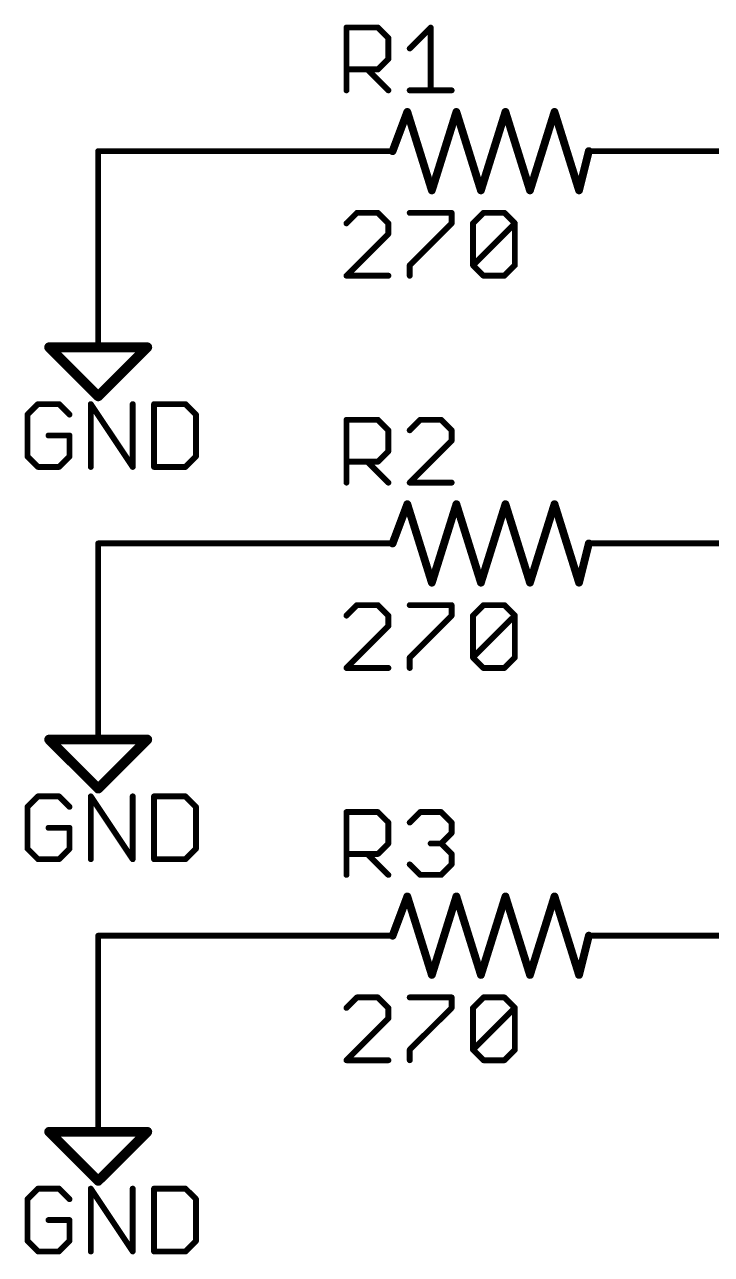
# Model space of a CAD drawing. Extents: x 6 to 173, y -6 to 152.
# Drawn here: x 23.5 to 41.27, y 95.89 to 127.74 of the extents above; entities that cross this region are included whole.
import ezdxf

# ---------------------------------------------------------------- set-up
doc = ezdxf.new("R2010")
doc.units = 0
for name, color, linetype in [('91', 94, 'CONTINUOUS'), ('94', 14, 'CONTINUOUS'), ('95', 251, 'CONTINUOUS'), ('96', 251, 'CONTINUOUS')]:
    doc.layers.add(name, color=color, linetype=linetype)

msp = doc.modelspace()

# ---------------------------------------------------------------- linework, layer by layer
at = {"layer": '91', "const_width": 0.1524}
for points in [[(30.48, 124.46), (25.4, 124.46)], [(25.4, 124.46), (25.4, 121.92)], [(43.18, 124.46), (40.64, 124.46)], [(30.48, 114.3), (25.4, 114.3)], [(25.4, 114.3), (25.4, 111.76)], [(43.18, 114.3), (40.64, 114.3)], [(30.48, 104.14), (25.4, 104.14)], [(25.4, 104.14), (25.4, 101.6)], [(43.18, 104.14), (40.64, 104.14)]]:
    msp.add_lwpolyline(points, dxfattribs=at)
at = {"layer": '91', "const_width": 0.0762}
for points in [[(25.4, 124.4981, 1), (25.4, 124.4219)], [(25.4381, 124.46, 1), (25.3619, 124.46)], [(30.48, 124.4219, 1), (30.48, 124.4981)], [(40.64, 124.4981, 1), (40.64, 124.4219)], [(25.3619, 121.92, 1), (25.4381, 121.92)], [(25.4, 114.3381, 1), (25.4, 114.2619)], [(25.4381, 114.3, 1), (25.3619, 114.3)], [(30.48, 114.2619, 1), (30.48, 114.3381)], [(40.64, 114.3381, 1), (40.64, 114.2619)], [(25.3619, 111.76, 1), (25.4381, 111.76)], [(25.4, 104.1781, 1), (25.4, 104.1019)], [(25.4381, 104.14, 1), (25.3619, 104.14)], [(30.48, 104.1019, 1), (30.48, 104.1781)], [(40.64, 104.1781, 1), (40.64, 104.1019)], [(25.3619, 101.6, 1), (25.4381, 101.6)]]:
    msp.add_lwpolyline(points, format="xyb", dxfattribs=at)
at = {"layer": '94'}
for points, const_width in [([(33.02, 124.46), (33.401, 125.476)], 0.2032), ([(33.401, 125.476), (34.036, 123.444)], 0.2032), ([(34.036, 123.444), (34.671, 125.476)], 0.2032), ([(34.671, 125.476), (35.306, 123.444)], 0.2032), ([(35.306, 123.444), (35.941, 125.476)], 0.2032), ([(35.941, 125.476), (36.576, 123.444)], 0.2032), ([(36.576, 123.444), (37.211, 125.476)], 0.2032), ([(37.211, 125.476), (37.846, 123.444)], 0.2032), ([(37.846, 123.444), (38.1, 124.46)], 0.2032), ([(30.48, 124.46), (33.02, 124.46)], 0.1524), ([(40.64, 124.46), (38.1, 124.46)], 0.1524), ([(25.4, 121.92), (25.4, 119.38)], 0.1524), ([(24.13, 119.38), (26.67, 119.38)], 0.254), ([(25.4, 118.11), (24.13, 119.38)], 0.254), ([(26.67, 119.38), (25.4, 118.11)], 0.254), ([(33.02, 114.3), (33.401, 115.316)], 0.2032), ([(33.401, 115.316), (34.036, 113.284)], 0.2032), ([(34.036, 113.284), (34.671, 115.316)], 0.2032), ([(34.671, 115.316), (35.306, 113.284)], 0.2032), ([(35.306, 113.284), (35.941, 115.316)], 0.2032), ([(35.941, 115.316), (36.576, 113.284)], 0.2032), ([(36.576, 113.284), (37.211, 115.316)], 0.2032), ([(37.211, 115.316), (37.846, 113.284)], 0.2032), ([(30.48, 114.3), (33.02, 114.3)], 0.1524), ([(37.846, 113.284), (38.1, 114.3)], 0.2032), ([(40.64, 114.3), (38.1, 114.3)], 0.1524), ([(25.4, 111.76), (25.4, 109.22)], 0.1524), ([(24.13, 109.22), (26.67, 109.22)], 0.254), ([(25.4, 107.95), (24.13, 109.22)], 0.254), ([(26.67, 109.22), (25.4, 107.95)], 0.254), ([(33.02, 104.14), (33.401, 105.156)], 0.2032), ([(33.401, 105.156), (34.036, 103.124)], 0.2032), ([(34.036, 103.124), (34.671, 105.156)], 0.2032), ([(34.671, 105.156), (35.306, 103.124)], 0.2032), ([(35.306, 103.124), (35.941, 105.156)], 0.2032), ([(35.941, 105.156), (36.576, 103.124)], 0.2032), ([(36.576, 103.124), (37.211, 105.156)], 0.2032), ([(37.211, 105.156), (37.846, 103.124)], 0.2032), ([(30.48, 104.14), (33.02, 104.14)], 0.1524), ([(37.846, 103.124), (38.1, 104.14)], 0.2032), ([(40.64, 104.14), (38.1, 104.14)], 0.1524), ([(25.4, 101.6), (25.4, 99.06)], 0.1524), ([(24.13, 99.06), (26.67, 99.06)], 0.254), ([(25.4, 97.79), (24.13, 99.06)], 0.254), ([(26.67, 99.06), (25.4, 97.79)], 0.254)]:
    msp.add_lwpolyline(points, dxfattribs=dict(at, const_width=const_width))
for points, const_width in [([(33.4495, 125.4912, 1), (33.3525, 125.4608)], 0.1016), ([(33.4486, 125.4582, 1), (33.3534, 125.4938)], 0.1016), ([(34.7195, 125.4912, 1), (34.6225, 125.4608)], 0.1016), ([(34.7195, 125.4608, 1), (34.6225, 125.4912)], 0.1016), ([(35.9895, 125.4912, 1), (35.8925, 125.4608)], 0.1016), ([(35.9895, 125.4608, 1), (35.8925, 125.4912)], 0.1016), ([(37.2595, 125.4912, 1), (37.1625, 125.4608)], 0.1016), ([(37.2595, 125.4608, 1), (37.1625, 125.4912)], 0.1016), ([(38.1493, 124.4477, 1), (38.0507, 124.4723)], 0.1016), ([(30.48, 124.4981, 1), (30.48, 124.4219)], 0.0762), ([(32.9724, 124.4778, 1), (33.0676, 124.4422)], 0.1016), ([(33.02, 124.4219, 1), (33.02, 124.4981)], 0.0762), ([(38.1, 124.4981, 1), (38.1, 124.4219)], 0.0762), ([(40.64, 124.4219, 1), (40.64, 124.4981)], 0.0762), ([(33.9875, 123.4592, 1), (34.0845, 123.4288)], 0.1016), ([(33.9875, 123.4288, 1), (34.0845, 123.4592)], 0.1016), ([(35.2575, 123.4592, 1), (35.3545, 123.4288)], 0.1016), ([(35.2575, 123.4288, 1), (35.3545, 123.4592)], 0.1016), ([(36.5275, 123.4592, 1), (36.6245, 123.4288)], 0.1016), ([(36.5275, 123.4288, 1), (36.6245, 123.4592)], 0.1016), ([(37.7967, 123.4563, 1), (37.8953, 123.4317)], 0.1016), ([(37.7975, 123.4288, 1), (37.8945, 123.4592)], 0.1016), ([(25.4381, 121.92, 1), (25.3619, 121.92)], 0.0762), ([(24.13, 119.4435, 1), (24.13, 119.3165)], 0.127), ([(24.1749, 119.4249, 1), (24.0851, 119.3351)], 0.127), ([(26.7149, 119.3351, 1), (26.6251, 119.4249)], 0.127), ([(26.67, 119.3165, 1), (26.67, 119.4435)], 0.127), ([(25.3619, 119.38, 1), (25.4381, 119.38)], 0.0762), ([(25.3551, 118.1549, 1), (25.4449, 118.0651)], 0.127), ([(25.3551, 118.0651, 1), (25.4449, 118.1549)], 0.127), ([(33.4495, 115.3312, 1), (33.3525, 115.3008)], 0.1016), ([(33.4486, 115.2982, 1), (33.3534, 115.3338)], 0.1016), ([(34.7195, 115.3312, 1), (34.6225, 115.3008)], 0.1016), ([(34.7195, 115.3008, 1), (34.6225, 115.3312)], 0.1016), ([(35.9895, 115.3312, 1), (35.8925, 115.3008)], 0.1016), ([(35.9895, 115.3008, 1), (35.8925, 115.3312)], 0.1016), ([(37.2595, 115.3312, 1), (37.1625, 115.3008)], 0.1016), ([(37.2595, 115.3008, 1), (37.1625, 115.3312)], 0.1016), ([(30.48, 114.3381, 1), (30.48, 114.2619)], 0.0762), ([(32.9724, 114.3178, 1), (33.0676, 114.2822)], 0.1016), ([(33.02, 114.2619, 1), (33.02, 114.3381)], 0.0762), ([(38.1493, 114.2877, 1), (38.0507, 114.3123)], 0.1016), ([(38.1, 114.3381, 1), (38.1, 114.2619)], 0.0762), ([(40.64, 114.2619, 1), (40.64, 114.3381)], 0.0762), ([(33.9875, 113.2992, 1), (34.0845, 113.2688)], 0.1016), ([(33.9875, 113.2688, 1), (34.0845, 113.2992)], 0.1016), ([(35.2575, 113.2992, 1), (35.3545, 113.2688)], 0.1016), ([(35.2575, 113.2688, 1), (35.3545, 113.2992)], 0.1016), ([(36.5275, 113.2992, 1), (36.6245, 113.2688)], 0.1016), ([(36.5275, 113.2688, 1), (36.6245, 113.2992)], 0.1016), ([(37.7967, 113.2963, 1), (37.8953, 113.2717)], 0.1016), ([(37.7975, 113.2688, 1), (37.8945, 113.2992)], 0.1016), ([(25.4381, 111.76, 1), (25.3619, 111.76)], 0.0762), ([(24.13, 109.2835, 1), (24.13, 109.1565)], 0.127), ([(24.1749, 109.2649, 1), (24.0851, 109.1751)], 0.127), ([(25.3619, 109.22, 1), (25.4381, 109.22)], 0.0762), ([(26.7149, 109.1751, 1), (26.6251, 109.2649)], 0.127), ([(26.67, 109.1565, 1), (26.67, 109.2835)], 0.127), ([(25.3551, 107.9949, 1), (25.4449, 107.9051)], 0.127), ([(25.3551, 107.9051, 1), (25.4449, 107.9949)], 0.127), ([(33.4495, 105.1712, 1), (33.3525, 105.1408)], 0.1016), ([(33.4486, 105.1382, 1), (33.3534, 105.1738)], 0.1016), ([(34.7195, 105.1712, 1), (34.6225, 105.1408)], 0.1016), ([(34.7195, 105.1408, 1), (34.6225, 105.1712)], 0.1016), ([(35.9895, 105.1712, 1), (35.8925, 105.1408)], 0.1016), ([(35.9895, 105.1408, 1), (35.8925, 105.1712)], 0.1016), ([(37.2595, 105.1712, 1), (37.1625, 105.1408)], 0.1016), ([(37.2595, 105.1408, 1), (37.1625, 105.1712)], 0.1016), ([(30.48, 104.1781, 1), (30.48, 104.1019)], 0.0762), ([(32.9724, 104.1578, 1), (33.0676, 104.1222)], 0.1016), ([(33.02, 104.1019, 1), (33.02, 104.1781)], 0.0762), ([(38.1493, 104.1277, 1), (38.0507, 104.1523)], 0.1016), ([(38.1, 104.1781, 1), (38.1, 104.1019)], 0.0762), ([(40.64, 104.1019, 1), (40.64, 104.1781)], 0.0762), ([(33.9875, 103.1392, 1), (34.0845, 103.1088)], 0.1016), ([(33.9875, 103.1088, 1), (34.0845, 103.1392)], 0.1016), ([(35.2575, 103.1392, 1), (35.3545, 103.1088)], 0.1016), ([(35.2575, 103.1088, 1), (35.3545, 103.1392)], 0.1016), ([(36.5275, 103.1392, 1), (36.6245, 103.1088)], 0.1016), ([(36.5275, 103.1088, 1), (36.6245, 103.1392)], 0.1016), ([(37.7967, 103.1363, 1), (37.8953, 103.1117)], 0.1016), ([(37.7975, 103.1088, 1), (37.8945, 103.1392)], 0.1016), ([(25.4381, 101.6, 1), (25.3619, 101.6)], 0.0762), ([(24.13, 99.1235, 1), (24.13, 98.9965)], 0.127), ([(24.1749, 99.1049, 1), (24.0851, 99.0151)], 0.127), ([(25.3619, 99.06, 1), (25.4381, 99.06)], 0.0762), ([(26.7149, 99.0151, 1), (26.6251, 99.1049)], 0.127), ([(26.67, 98.9965, 1), (26.67, 99.1235)], 0.127), ([(25.3551, 97.8349, 1), (25.4449, 97.7451)], 0.127), ([(25.3551, 97.7451, 1), (25.4449, 97.8349)], 0.127)]:
    msp.add_lwpolyline(points, format="xyb", dxfattribs=dict(at, const_width=const_width))
at = {"layer": '95', "const_width": 0.1524}
for points in [[(31.8262, 126.0348), (31.8262, 127.6618)], [(31.8262, 127.6618), (32.6397, 127.6618)], [(32.6397, 127.6618), (32.9109, 127.3906)], [(33.4634, 127.1195), (34.0057, 127.6618)], [(34.0057, 127.6618), (34.0057, 126.0348)], [(32.9109, 127.3906), (32.9109, 126.8483)], [(32.9109, 126.8483), (32.6397, 126.5771)], [(32.6397, 126.5771), (31.8262, 126.5771)], [(32.3685, 126.5771), (32.9109, 126.0348)], [(33.4634, 126.0348), (34.548, 126.0348)], [(31.8262, 115.8748), (31.8262, 117.5018)], [(31.8262, 117.5018), (32.6397, 117.5018)], [(32.6397, 117.5018), (32.9109, 117.2306)], [(33.7345, 117.5018), (33.4634, 117.2306)], [(34.2769, 117.5018), (33.7345, 117.5018)], [(34.548, 117.2306), (34.2769, 117.5018)], [(32.9109, 117.2306), (32.9109, 116.6883)], [(34.548, 116.9595), (34.548, 117.2306)], [(33.4634, 115.8748), (34.548, 116.9595)], [(32.9109, 116.6883), (32.6397, 116.4171)], [(32.6397, 116.4171), (31.8262, 116.4171)], [(32.3685, 116.4171), (32.9109, 115.8748)], [(34.548, 115.8748), (33.4634, 115.8748)], [(31.8262, 105.7148), (31.8262, 107.3418)], [(31.8262, 107.3418), (32.6397, 107.3418)], [(32.6397, 107.3418), (32.9109, 107.0706)], [(33.4634, 107.0706), (33.7345, 107.3418)], [(33.7345, 107.3418), (34.2769, 107.3418)], [(34.2769, 107.3418), (34.548, 107.0706)], [(32.9109, 107.0706), (32.9109, 106.5283)], [(34.548, 107.0706), (34.548, 106.7995)], [(34.548, 106.7995), (34.2769, 106.5283)], [(32.9109, 106.5283), (32.6397, 106.2571)], [(34.2769, 106.5283), (34.0057, 106.5283)], [(34.2769, 106.5283), (34.548, 106.2571)], [(32.6397, 106.2571), (31.8262, 106.2571)], [(32.3685, 106.2571), (32.9109, 105.7148)], [(34.548, 106.2571), (34.548, 105.986)], [(33.7345, 105.7148), (33.4634, 105.986)], [(34.2769, 105.7148), (33.7345, 105.7148)], [(34.548, 105.986), (34.2769, 105.7148)]]:
    msp.add_lwpolyline(points, dxfattribs=at)
at = {"layer": '95', "const_width": 0.0762}
for points in [[(31.8643, 127.6618, 1), (31.7881, 127.6618)], [(31.8262, 127.6999, 1), (31.8262, 127.6237)], [(32.6666, 127.6887, 1), (32.6128, 127.6348)], [(32.6397, 127.6237, 1), (32.6397, 127.6999)], [(34.0438, 127.6618, 1), (33.9676, 127.6618)], [(34.0326, 127.6348, 1), (33.9787, 127.6887)], [(32.949, 127.3906, 1), (32.8728, 127.3906)], [(32.8839, 127.3637, 1), (32.9378, 127.4176)], [(33.4364, 127.1464, 1), (33.4903, 127.0925)], [(32.8728, 126.8483, 1), (32.949, 126.8483)], [(32.9378, 126.8214, 1), (32.8839, 126.8752)], [(31.8262, 126.6152, 1), (31.8262, 126.539)], [(32.3955, 126.6041, 1), (32.3416, 126.5502)], [(32.6128, 126.6041, 1), (32.6666, 126.5502)], [(32.6397, 126.539, 1), (32.6397, 126.6152)], [(31.7881, 126.0348, 1), (31.8643, 126.0348)], [(32.8839, 126.0079, 1), (32.9378, 126.0617)], [(33.4634, 126.0729, 1), (33.4634, 125.9967)], [(33.9676, 126.0348, 1), (34.0438, 126.0348)], [(34.548, 125.9967, 1), (34.548, 126.0729)], [(31.8643, 117.5018, 1), (31.7881, 117.5018)], [(31.8262, 117.5399, 1), (31.8262, 117.4637)], [(32.6666, 117.5287, 1), (32.6128, 117.4748)], [(32.6397, 117.4637, 1), (32.6397, 117.5399)], [(33.7345, 117.5399, 1), (33.7345, 117.4637)], [(33.7615, 117.4748, 1), (33.7076, 117.5287)], [(34.3038, 117.5287, 1), (34.2499, 117.4748)], [(34.2769, 117.4637, 1), (34.2769, 117.5399)], [(32.949, 117.2306, 1), (32.8728, 117.2306)], [(32.8839, 117.2037, 1), (32.9378, 117.2576)], [(33.4364, 117.2576, 1), (33.4903, 117.2037)], [(34.5861, 117.2306, 1), (34.5099, 117.2306)], [(34.5211, 117.2037, 1), (34.575, 117.2576)], [(34.5099, 116.9595, 1), (34.5861, 116.9595)], [(34.575, 116.9325, 1), (34.5211, 116.9864)], [(32.8728, 116.6883, 1), (32.949, 116.6883)], [(32.9378, 116.6614, 1), (32.8839, 116.7152)], [(31.8262, 116.4552, 1), (31.8262, 116.379)], [(32.3955, 116.4441, 1), (32.3416, 116.3902)], [(32.6128, 116.4441, 1), (32.6666, 116.3902)], [(32.6397, 116.379, 1), (32.6397, 116.4552)], [(33.4634, 115.9129, 1), (33.4634, 115.8367)], [(34.548, 115.8367, 1), (34.548, 115.9129)], [(31.7881, 115.8748, 1), (31.8643, 115.8748)], [(32.8839, 115.8479, 1), (32.9378, 115.9017)], [(33.4364, 115.9017, 1), (33.4903, 115.8479)], [(31.8643, 107.3418, 1), (31.7881, 107.3418)], [(31.8262, 107.3799, 1), (31.8262, 107.3037)], [(32.6666, 107.3687, 1), (32.6128, 107.3148)], [(32.6397, 107.3037, 1), (32.6397, 107.3799)], [(33.7345, 107.3799, 1), (33.7345, 107.3037)], [(33.7615, 107.3148, 1), (33.7076, 107.3687)], [(34.3038, 107.3687, 1), (34.2499, 107.3148)], [(34.2769, 107.3037, 1), (34.2769, 107.3799)], [(32.949, 107.0706, 1), (32.8728, 107.0706)], [(32.8839, 107.0437, 1), (32.9378, 107.0976)], [(33.4364, 107.0976, 1), (33.4903, 107.0437)], [(34.5861, 107.0706, 1), (34.5099, 107.0706)], [(34.5211, 107.0437, 1), (34.575, 107.0976)], [(34.5099, 106.7995, 1), (34.5861, 106.7995)], [(34.575, 106.7725, 1), (34.5211, 106.8264)], [(32.8728, 106.5283, 1), (32.949, 106.5283)], [(32.9378, 106.5014, 1), (32.8839, 106.5552)], [(34.0057, 106.5664, 1), (34.0057, 106.4902)], [(34.3038, 106.5552, 1), (34.2499, 106.5014)], [(34.2499, 106.5552, 1), (34.3038, 106.5014)], [(34.2769, 106.4902, 1), (34.2769, 106.5664)], [(31.8262, 106.2952, 1), (31.8262, 106.219)], [(32.3955, 106.2841, 1), (32.3416, 106.2302)], [(32.6128, 106.2841, 1), (32.6666, 106.2302)], [(32.6397, 106.219, 1), (32.6397, 106.2952)], [(34.5861, 106.2571, 1), (34.5099, 106.2571)], [(34.5211, 106.2302, 1), (34.575, 106.2841)], [(31.7881, 105.7148, 1), (31.8643, 105.7148)], [(32.8839, 105.6879, 1), (32.9378, 105.7417)], [(33.4903, 106.0129, 1), (33.4364, 105.959)], [(33.7345, 105.7529, 1), (33.7345, 105.6767)], [(33.7076, 105.6879, 1), (33.7615, 105.7417)], [(34.2499, 105.7417, 1), (34.3038, 105.6879)], [(34.2769, 105.6767, 1), (34.2769, 105.7529)], [(34.5099, 105.986, 1), (34.5861, 105.986)], [(34.575, 105.959, 1), (34.5211, 106.0129)]]:
    msp.add_lwpolyline(points, format="xyb", dxfattribs=at)
at = {"layer": '96', "const_width": 0.1524}
for points in [[(32.0974, 122.8612), (31.8262, 122.59)], [(32.6397, 122.8612), (32.0974, 122.8612)], [(32.9109, 122.59), (32.6397, 122.8612)], [(32.9109, 122.3189), (32.9109, 122.59)], [(33.4634, 122.8612), (34.548, 122.8612)], [(34.548, 122.59), (33.4634, 121.5054)], [(34.548, 122.8612), (34.548, 122.59)], [(35.1005, 122.59), (35.3717, 122.8612)], [(35.1005, 121.5054), (35.1005, 122.59)], [(35.1005, 121.5054), (36.1852, 122.59)], [(35.3717, 122.8612), (35.914, 122.8612)], [(35.914, 122.8612), (36.1852, 122.59)], [(36.1852, 122.59), (36.1852, 121.5054)], [(31.8262, 121.2342), (32.9109, 122.3189)], [(33.4634, 121.5054), (33.4634, 121.2342)], [(35.3717, 121.2342), (35.1005, 121.5054)], [(36.1852, 121.5054), (35.914, 121.2342)], [(32.9109, 121.2342), (31.8262, 121.2342)], [(35.914, 121.2342), (35.3717, 121.2342)], [(23.8424, 117.9082), (23.5712, 117.637)], [(24.3847, 117.9082), (23.8424, 117.9082)], [(24.6559, 117.637), (24.3847, 117.9082)], [(25.2084, 116.2812), (25.2084, 117.9082)], [(25.2084, 117.9082), (26.293, 116.2812)], [(26.293, 116.2812), (26.293, 117.9082)], [(26.8455, 117.9082), (26.8455, 116.2812)], [(27.659, 117.9082), (26.8455, 117.9082)], [(27.9302, 117.637), (27.659, 117.9082)], [(23.5712, 117.637), (23.5712, 116.5524)], [(27.9302, 116.5524), (27.9302, 117.637)], [(24.6559, 117.0947), (24.1135, 117.0947)], [(24.6559, 116.5524), (24.6559, 117.0947)], [(23.5712, 116.5524), (23.8424, 116.2812)], [(24.3847, 116.2812), (24.6559, 116.5524)], [(27.659, 116.2812), (27.9302, 116.5524)], [(23.8424, 116.2812), (24.3847, 116.2812)], [(26.8455, 116.2812), (27.659, 116.2812)], [(32.0974, 112.7012), (31.8262, 112.43)], [(32.6397, 112.7012), (32.0974, 112.7012)], [(32.9109, 112.43), (32.6397, 112.7012)], [(33.4634, 112.7012), (34.548, 112.7012)], [(34.548, 112.7012), (34.548, 112.43)], [(35.1005, 112.43), (35.3717, 112.7012)], [(35.3717, 112.7012), (35.914, 112.7012)], [(35.914, 112.7012), (36.1852, 112.43)], [(32.9109, 112.1589), (32.9109, 112.43)], [(34.548, 112.43), (33.4634, 111.3454)], [(35.1005, 111.3454), (35.1005, 112.43)], [(35.1005, 111.3454), (36.1852, 112.43)], [(36.1852, 112.43), (36.1852, 111.3454)], [(31.8262, 111.0742), (32.9109, 112.1589)], [(33.4634, 111.3454), (33.4634, 111.0742)], [(35.3717, 111.0742), (35.1005, 111.3454)], [(36.1852, 111.3454), (35.914, 111.0742)], [(32.9109, 111.0742), (31.8262, 111.0742)], [(35.914, 111.0742), (35.3717, 111.0742)], [(23.8424, 107.7482), (23.5712, 107.477)], [(24.3847, 107.7482), (23.8424, 107.7482)], [(24.6559, 107.477), (24.3847, 107.7482)], [(25.2084, 106.1212), (25.2084, 107.7482)], [(25.2084, 107.7482), (26.293, 106.1212)], [(26.293, 106.1212), (26.293, 107.7482)], [(26.8455, 107.7482), (26.8455, 106.1212)], [(27.659, 107.7482), (26.8455, 107.7482)], [(27.9302, 107.477), (27.659, 107.7482)], [(23.5712, 107.477), (23.5712, 106.3924)], [(27.9302, 106.3924), (27.9302, 107.477)], [(24.6559, 106.9347), (24.1135, 106.9347)], [(24.6559, 106.3924), (24.6559, 106.9347)], [(23.5712, 106.3924), (23.8424, 106.1212)], [(24.3847, 106.1212), (24.6559, 106.3924)], [(27.659, 106.1212), (27.9302, 106.3924)], [(23.8424, 106.1212), (24.3847, 106.1212)], [(26.8455, 106.1212), (27.659, 106.1212)], [(32.0974, 102.5412), (31.8262, 102.27)], [(32.6397, 102.5412), (32.0974, 102.5412)], [(32.9109, 102.27), (32.6397, 102.5412)], [(33.4634, 102.5412), (34.548, 102.5412)], [(34.548, 102.5412), (34.548, 102.27)], [(35.1005, 102.27), (35.3717, 102.5412)], [(35.3717, 102.5412), (35.914, 102.5412)], [(35.914, 102.5412), (36.1852, 102.27)], [(32.9109, 101.9989), (32.9109, 102.27)], [(34.548, 102.27), (33.4634, 101.1854)], [(35.1005, 101.1854), (35.1005, 102.27)], [(35.1005, 101.1854), (36.1852, 102.27)], [(36.1852, 102.27), (36.1852, 101.1854)], [(31.8262, 100.9142), (32.9109, 101.9989)], [(32.9109, 100.9142), (31.8262, 100.9142)], [(33.4634, 101.1854), (33.4634, 100.9142)], [(35.3717, 100.9142), (35.1005, 101.1854)], [(35.914, 100.9142), (35.3717, 100.9142)], [(36.1852, 101.1854), (35.914, 100.9142)], [(23.8424, 97.5882), (23.5712, 97.317)], [(24.3847, 97.5882), (23.8424, 97.5882)], [(24.6559, 97.317), (24.3847, 97.5882)], [(25.2084, 95.9612), (25.2084, 97.5882)], [(25.2084, 97.5882), (26.293, 95.9612)], [(26.293, 95.9612), (26.293, 97.5882)], [(26.8455, 97.5882), (26.8455, 95.9612)], [(27.659, 97.5882), (26.8455, 97.5882)], [(27.9302, 97.317), (27.659, 97.5882)], [(23.5712, 97.317), (23.5712, 96.2324)], [(27.9302, 96.2324), (27.9302, 97.317)], [(24.6559, 96.7747), (24.1135, 96.7747)], [(24.6559, 96.2324), (24.6559, 96.7747)], [(23.5712, 96.2324), (23.8424, 95.9612)], [(24.3847, 95.9612), (24.6559, 96.2324)], [(27.659, 95.9612), (27.9302, 96.2324)], [(23.8424, 95.9612), (24.3847, 95.9612)], [(26.8455, 95.9612), (27.659, 95.9612)]]:
    msp.add_lwpolyline(points, dxfattribs=at)
at = {"layer": '96', "const_width": 0.0762}
for points in [[(31.7993, 122.617, 1), (31.8531, 122.5631)], [(32.0974, 122.8993, 1), (32.0974, 122.8231)], [(32.1243, 122.8342, 1), (32.0704, 122.8881)], [(32.6666, 122.8881, 1), (32.6128, 122.8342)], [(32.6397, 122.8231, 1), (32.6397, 122.8993)], [(32.949, 122.59, 1), (32.8728, 122.59)], [(32.8839, 122.5631, 1), (32.9378, 122.617)], [(33.4634, 122.8993, 1), (33.4634, 122.8231)], [(34.5861, 122.8612, 1), (34.5099, 122.8612)], [(34.575, 122.5631, 1), (34.5211, 122.617)], [(34.548, 122.8231, 1), (34.548, 122.8993)], [(35.1386, 122.59, 1), (35.0624, 122.59)], [(35.0736, 122.617, 1), (35.1275, 122.5631)], [(35.3717, 122.8993, 1), (35.3717, 122.8231)], [(35.3986, 122.8342, 1), (35.3447, 122.8881)], [(35.9409, 122.8881, 1), (35.8871, 122.8342)], [(35.914, 122.8231, 1), (35.914, 122.8993)], [(36.2233, 122.59, 1), (36.1471, 122.59)], [(36.2121, 122.5631, 1), (36.1582, 122.617)], [(36.1582, 122.5631, 1), (36.2121, 122.617)], [(32.8728, 122.3189, 1), (32.949, 122.3189)], [(32.9378, 122.2919, 1), (32.8839, 122.3458)], [(34.5099, 122.59, 1), (34.5861, 122.59)], [(33.4364, 121.5323, 1), (33.4903, 121.4784)], [(33.5015, 121.5054, 1), (33.4253, 121.5054)], [(35.1275, 121.5323, 1), (35.0736, 121.4784)], [(35.0736, 121.5323, 1), (35.1275, 121.4784)], [(35.0624, 121.5054, 1), (35.1386, 121.5054)], [(36.1471, 121.5054, 1), (36.2233, 121.5054)], [(36.2121, 121.4784, 1), (36.1582, 121.5323)], [(31.8262, 121.2723, 1), (31.8262, 121.1961)], [(31.7993, 121.2611, 1), (31.8531, 121.2073)], [(32.9109, 121.1961, 1), (32.9109, 121.2723)], [(33.4253, 121.2342, 1), (33.5015, 121.2342)], [(35.3717, 121.2723, 1), (35.3717, 121.1961)], [(35.3447, 121.2073, 1), (35.3986, 121.2611)], [(35.8871, 121.2611, 1), (35.9409, 121.2073)], [(35.914, 121.1961, 1), (35.914, 121.2723)], [(23.8424, 117.9463, 1), (23.8424, 117.8701)], [(23.8693, 117.8812, 1), (23.8154, 117.9351)], [(24.4116, 117.9351, 1), (24.3578, 117.8812)], [(24.3847, 117.8701, 1), (24.3847, 117.9463)], [(25.2465, 117.9082, 1), (25.1703, 117.9082)], [(25.2401, 117.9293, 1), (25.1767, 117.8871)], [(26.3311, 117.9082, 1), (26.2549, 117.9082)], [(26.8836, 117.9082, 1), (26.8074, 117.9082)], [(26.8455, 117.9463, 1), (26.8455, 117.8701)], [(27.6859, 117.9351, 1), (27.6321, 117.8812)], [(27.659, 117.8701, 1), (27.659, 117.9463)], [(23.6093, 117.637, 1), (23.5331, 117.637)], [(23.5443, 117.664, 1), (23.5981, 117.6101)], [(24.6289, 117.6101, 1), (24.6828, 117.664)], [(27.9683, 117.637, 1), (27.8921, 117.637)], [(27.9032, 117.6101, 1), (27.9571, 117.664)], [(24.1135, 117.1328, 1), (24.1135, 117.0566)], [(24.694, 117.0947, 1), (24.6178, 117.0947)], [(24.6559, 117.0566, 1), (24.6559, 117.1328)], [(23.5981, 116.5793, 1), (23.5443, 116.5254)], [(23.5331, 116.5524, 1), (23.6093, 116.5524)], [(24.6178, 116.5524, 1), (24.694, 116.5524)], [(24.6828, 116.5254, 1), (24.6289, 116.5793)], [(27.8921, 116.5524, 1), (27.9683, 116.5524)], [(27.9571, 116.5254, 1), (27.9032, 116.5793)], [(23.8424, 116.3193, 1), (23.8424, 116.2431)], [(23.8154, 116.2543, 1), (23.8693, 116.3081)], [(24.3578, 116.3081, 1), (24.4116, 116.2543)], [(24.3847, 116.2431, 1), (24.3847, 116.3193)], [(25.1703, 116.2812, 1), (25.2465, 116.2812)], [(26.2549, 116.2812, 1), (26.3311, 116.2812)], [(26.2613, 116.2601, 1), (26.3247, 116.3023)], [(26.8455, 116.3193, 1), (26.8455, 116.2431)], [(26.8074, 116.2812, 1), (26.8836, 116.2812)], [(27.6321, 116.3081, 1), (27.6859, 116.2543)], [(27.659, 116.2431, 1), (27.659, 116.3193)], [(32.0974, 112.7393, 1), (32.0974, 112.6631)], [(32.1243, 112.6742, 1), (32.0704, 112.7281)], [(32.6666, 112.7281, 1), (32.6128, 112.6742)], [(32.6397, 112.6631, 1), (32.6397, 112.7393)], [(33.4634, 112.7393, 1), (33.4634, 112.6631)], [(34.5861, 112.7012, 1), (34.5099, 112.7012)], [(34.548, 112.6631, 1), (34.548, 112.7393)], [(35.3717, 112.7393, 1), (35.3717, 112.6631)], [(35.3986, 112.6742, 1), (35.3447, 112.7281)], [(35.9409, 112.7281, 1), (35.8871, 112.6742)], [(35.914, 112.6631, 1), (35.914, 112.7393)], [(31.7993, 112.457, 1), (31.8531, 112.4031)], [(32.949, 112.43, 1), (32.8728, 112.43)], [(32.8839, 112.4031, 1), (32.9378, 112.457)], [(34.5099, 112.43, 1), (34.5861, 112.43)], [(34.575, 112.4031, 1), (34.5211, 112.457)], [(35.1386, 112.43, 1), (35.0624, 112.43)], [(35.0736, 112.457, 1), (35.1275, 112.4031)], [(36.2233, 112.43, 1), (36.1471, 112.43)], [(36.2121, 112.4031, 1), (36.1582, 112.457)], [(36.1582, 112.4031, 1), (36.2121, 112.457)], [(32.8728, 112.1589, 1), (32.949, 112.1589)], [(32.9378, 112.1319, 1), (32.8839, 112.1858)], [(33.4364, 111.3723, 1), (33.4903, 111.3184)], [(33.5015, 111.3454, 1), (33.4253, 111.3454)], [(35.1275, 111.3723, 1), (35.0736, 111.3184)], [(35.0736, 111.3723, 1), (35.1275, 111.3184)], [(35.0624, 111.3454, 1), (35.1386, 111.3454)], [(36.1471, 111.3454, 1), (36.2233, 111.3454)], [(36.2121, 111.3184, 1), (36.1582, 111.3723)], [(31.8262, 111.1123, 1), (31.8262, 111.0361)], [(31.7993, 111.1011, 1), (31.8531, 111.0473)], [(32.9109, 111.0361, 1), (32.9109, 111.1123)], [(33.4253, 111.0742, 1), (33.5015, 111.0742)], [(35.3717, 111.1123, 1), (35.3717, 111.0361)], [(35.3447, 111.0473, 1), (35.3986, 111.1011)], [(35.8871, 111.1011, 1), (35.9409, 111.0473)], [(35.914, 111.0361, 1), (35.914, 111.1123)], [(23.8424, 107.7863, 1), (23.8424, 107.7101)], [(23.8693, 107.7212, 1), (23.8154, 107.7751)], [(24.4116, 107.7751, 1), (24.3578, 107.7212)], [(24.3847, 107.7101, 1), (24.3847, 107.7863)], [(25.2465, 107.7482, 1), (25.1703, 107.7482)], [(25.2401, 107.7693, 1), (25.1767, 107.7271)], [(26.3311, 107.7482, 1), (26.2549, 107.7482)], [(26.8836, 107.7482, 1), (26.8074, 107.7482)], [(26.8455, 107.7863, 1), (26.8455, 107.7101)], [(27.6859, 107.7751, 1), (27.6321, 107.7212)], [(27.659, 107.7101, 1), (27.659, 107.7863)], [(23.6093, 107.477, 1), (23.5331, 107.477)], [(23.5443, 107.504, 1), (23.5981, 107.4501)], [(24.6289, 107.4501, 1), (24.6828, 107.504)], [(27.9683, 107.477, 1), (27.8921, 107.477)], [(27.9032, 107.4501, 1), (27.9571, 107.504)], [(24.1135, 106.9728, 1), (24.1135, 106.8966)], [(24.694, 106.9347, 1), (24.6178, 106.9347)], [(24.6559, 106.8966, 1), (24.6559, 106.9728)], [(23.5981, 106.4193, 1), (23.5443, 106.3654)], [(23.5331, 106.3924, 1), (23.6093, 106.3924)], [(24.6178, 106.3924, 1), (24.694, 106.3924)], [(24.6828, 106.3654, 1), (24.6289, 106.4193)], [(27.8921, 106.3924, 1), (27.9683, 106.3924)], [(27.9571, 106.3654, 1), (27.9032, 106.4193)], [(23.8424, 106.1593, 1), (23.8424, 106.0831)], [(23.8154, 106.0943, 1), (23.8693, 106.1481)], [(24.3578, 106.1481, 1), (24.4116, 106.0943)], [(24.3847, 106.0831, 1), (24.3847, 106.1593)], [(25.1703, 106.1212, 1), (25.2465, 106.1212)], [(26.2549, 106.1212, 1), (26.3311, 106.1212)], [(26.2613, 106.1001, 1), (26.3247, 106.1423)], [(26.8455, 106.1593, 1), (26.8455, 106.0831)], [(26.8074, 106.1212, 1), (26.8836, 106.1212)], [(27.6321, 106.1481, 1), (27.6859, 106.0943)], [(27.659, 106.0831, 1), (27.659, 106.1593)], [(32.0974, 102.5793, 1), (32.0974, 102.5031)], [(32.1243, 102.5142, 1), (32.0704, 102.5681)], [(32.6666, 102.5681, 1), (32.6128, 102.5142)], [(32.6397, 102.5031, 1), (32.6397, 102.5793)], [(33.4634, 102.5793, 1), (33.4634, 102.5031)], [(34.5861, 102.5412, 1), (34.5099, 102.5412)], [(34.548, 102.5031, 1), (34.548, 102.5793)], [(35.3717, 102.5793, 1), (35.3717, 102.5031)], [(35.3986, 102.5142, 1), (35.3447, 102.5681)], [(35.9409, 102.5681, 1), (35.8871, 102.5142)], [(35.914, 102.5031, 1), (35.914, 102.5793)], [(31.7993, 102.297, 1), (31.8531, 102.2431)], [(32.949, 102.27, 1), (32.8728, 102.27)], [(32.8839, 102.2431, 1), (32.9378, 102.297)], [(34.5099, 102.27, 1), (34.5861, 102.27)], [(34.575, 102.2431, 1), (34.5211, 102.297)], [(35.1386, 102.27, 1), (35.0624, 102.27)], [(35.0736, 102.297, 1), (35.1275, 102.2431)], [(36.2233, 102.27, 1), (36.1471, 102.27)], [(36.2121, 102.2431, 1), (36.1582, 102.297)], [(36.1582, 102.2431, 1), (36.2121, 102.297)], [(32.8728, 101.9989, 1), (32.949, 101.9989)], [(32.9378, 101.9719, 1), (32.8839, 102.0258)], [(31.8262, 100.9523, 1), (31.8262, 100.8761)], [(31.7993, 100.9411, 1), (31.8531, 100.8873)], [(32.9109, 100.8761, 1), (32.9109, 100.9523)], [(33.4364, 101.2123, 1), (33.4903, 101.1584)], [(33.5015, 101.1854, 1), (33.4253, 101.1854)], [(35.1275, 101.2123, 1), (35.0736, 101.1584)], [(35.0736, 101.2123, 1), (35.1275, 101.1584)], [(35.0624, 101.1854, 1), (35.1386, 101.1854)], [(35.3717, 100.9523, 1), (35.3717, 100.8761)], [(35.3447, 100.8873, 1), (35.3986, 100.9411)], [(35.8871, 100.9411, 1), (35.9409, 100.8873)], [(35.914, 100.8761, 1), (35.914, 100.9523)], [(36.1471, 101.1854, 1), (36.2233, 101.1854)], [(36.2121, 101.1584, 1), (36.1582, 101.2123)], [(33.4253, 100.9142, 1), (33.5015, 100.9142)], [(23.8424, 97.6263, 1), (23.8424, 97.5501)], [(23.8693, 97.5612, 1), (23.8154, 97.6151)], [(24.4116, 97.6151, 1), (24.3578, 97.5612)], [(24.3847, 97.5501, 1), (24.3847, 97.6263)], [(25.2465, 97.5882, 1), (25.1703, 97.5882)], [(25.2401, 97.6093, 1), (25.1767, 97.5671)], [(26.3311, 97.5882, 1), (26.2549, 97.5882)], [(26.8836, 97.5882, 1), (26.8074, 97.5882)], [(26.8455, 97.6263, 1), (26.8455, 97.5501)], [(27.6859, 97.6151, 1), (27.6321, 97.5612)], [(27.659, 97.5501, 1), (27.659, 97.6263)], [(23.6093, 97.317, 1), (23.5331, 97.317)], [(23.5443, 97.344, 1), (23.5981, 97.2901)], [(24.6289, 97.2901, 1), (24.6828, 97.344)], [(27.9683, 97.317, 1), (27.8921, 97.317)], [(27.9032, 97.2901, 1), (27.9571, 97.344)], [(24.1135, 96.8128, 1), (24.1135, 96.7366)], [(24.694, 96.7747, 1), (24.6178, 96.7747)], [(24.6559, 96.7366, 1), (24.6559, 96.8128)], [(23.5981, 96.2593, 1), (23.5443, 96.2054)], [(23.5331, 96.2324, 1), (23.6093, 96.2324)], [(24.6178, 96.2324, 1), (24.694, 96.2324)], [(24.6828, 96.2054, 1), (24.6289, 96.2593)], [(27.8921, 96.2324, 1), (27.9683, 96.2324)], [(27.9571, 96.2054, 1), (27.9032, 96.2593)], [(23.8424, 95.9993, 1), (23.8424, 95.9231)], [(23.8154, 95.9343, 1), (23.8693, 95.9881)], [(24.3578, 95.9881, 1), (24.4116, 95.9343)], [(24.3847, 95.9231, 1), (24.3847, 95.9993)], [(25.1703, 95.9612, 1), (25.2465, 95.9612)], [(26.2549, 95.9612, 1), (26.3311, 95.9612)], [(26.2613, 95.9401, 1), (26.3247, 95.9823)], [(26.8455, 95.9993, 1), (26.8455, 95.9231)], [(26.8074, 95.9612, 1), (26.8836, 95.9612)], [(27.6321, 95.9881, 1), (27.6859, 95.9343)], [(27.659, 95.9231, 1), (27.659, 95.9993)]]:
    msp.add_lwpolyline(points, format="xyb", dxfattribs=at)

doc.saveas('drawing.dxf')
